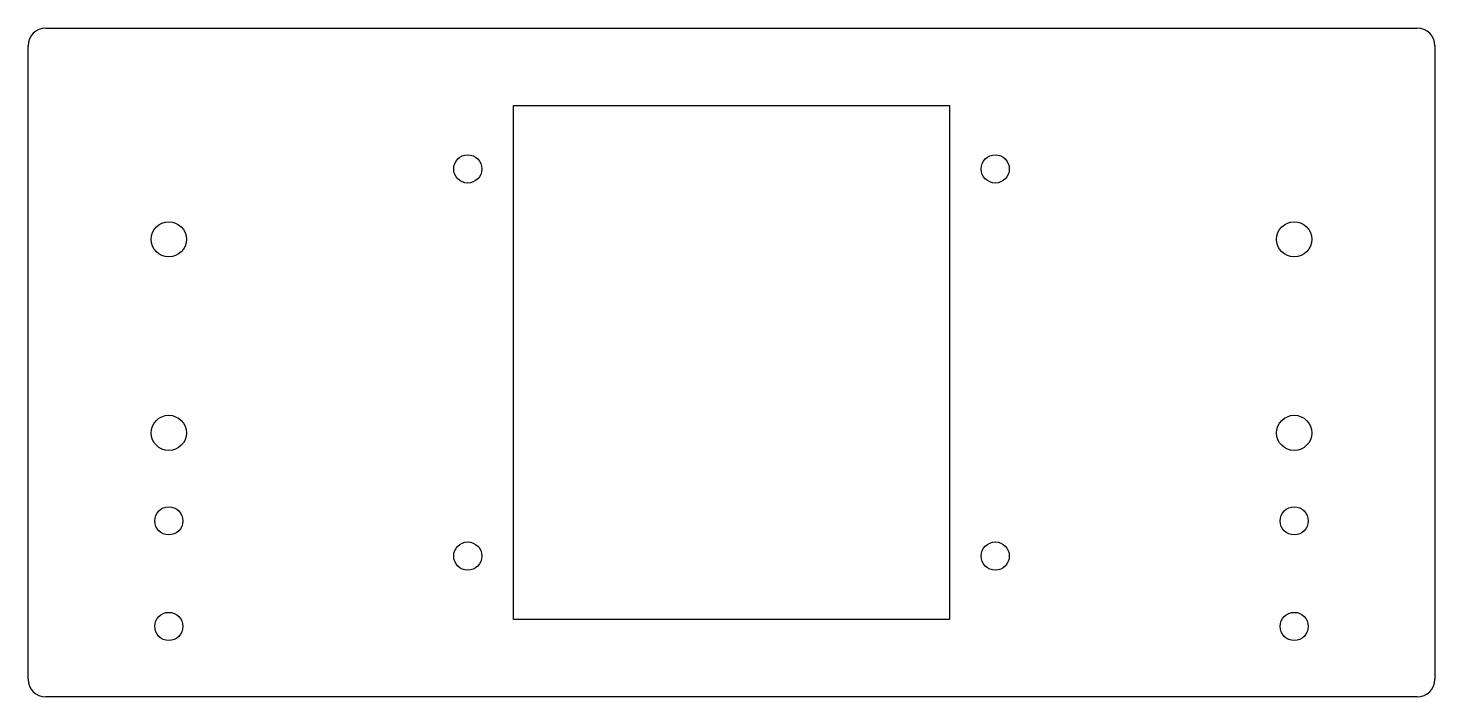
# Model space of a CAD drawing. Extents: x -100 to 100, y 0 to 95.
import ezdxf

# ---------------------------------------------------------------- set-up
doc = ezdxf.new("R2010")
doc.units = 0
doc.layers.add('Extrude', color=7, linetype='CONTINUOUS')

msp = doc.modelspace()

# ---------------------------------------------------------------- linework, layer by layer
at = {"layer": 'Extrude'}
for p, q in [((-97.5, 95), (-97.5, 95, 10)), ((-97.5, 95), (97.5, 95)), ((-97.5, 95, 10), (97.5, 95, 10)), ((-97.5, 95), (-97.5, 95, 10)), ((-97.5, 95), (97.5, 95)), ((-97.5, 95, 10), (97.5, 95, 10)), ((97.5, 95), (97.5, 95, 10)), ((97.5, 95), (97.5, 95, 10)), ((-100, 92.5), (-100, 92.5, 10)), ((-100, 2.5), (-100, 92.5)), ((-100, 2.5, 10), (-100, 92.5, 10)), ((-100, 92.5), (-100, 92.5, 10)), ((-100, 2.5), (-100, 92.5)), ((-100, 2.5, 10), (-100, 92.5, 10)), ((100, 92.5), (100, 92.5, 10)), ((100, 92.5), (100, 92.5, 10)), ((100, 92.5), (100, 2.5)), ((100, 92.5, 10), (100, 2.5, 10)), ((100, 92.5), (100, 2.5)), ((100, 92.5, 10), (100, 2.5, 10)), ((-31, 84), (-31, 84, 10)), ((-31, 84), (31, 84)), ((-31, 84, 10), (31, 84, 10)), ((-31, 84), (-31, 84, 10)), ((-31, 11), (-31, 84)), ((-31, 11, 10), (-31, 84, 10)), ((-31, 84), (31, 84)), ((-31, 11), (-31, 84)), ((-31, 84, 10), (31, 84, 10)), ((-31, 11, 10), (-31, 84, 10)), ((31, 84), (31, 84, 10)), ((31, 84), (31, 84, 10)), ((31, 84), (31, 11)), ((31, 84, 10), (31, 11, 10)), ((31, 84), (31, 11)), ((31, 84, 10), (31, 11, 10)), ((-35.5, 75), (-35.5, 75, 10)), ((-35.5, 75), (-35.5, 75, 10)), ((39.5, 75), (39.5, 75, 10)), ((39.5, 75), (39.5, 75, 10)), ((-77.5, 65), (-77.5, 65, 10)), ((-77.5, 65), (-77.5, 65, 10)), ((82.5, 65), (82.5, 65, 10)), ((82.5, 65), (82.5, 65, 10)), ((-77.5, 37.5), (-77.5, 37.5, 10)), ((-77.5, 37.5), (-77.5, 37.5, 10)), ((82.5, 37.5), (82.5, 37.5, 10)), ((82.5, 37.5), (82.5, 37.5, 10)), ((-78, 25), (-78, 25, 10)), ((-78, 25), (-78, 25, 10)), ((82, 25), (82, 25, 10)), ((82, 25), (82, 25, 10)), ((-35.5, 20), (-35.5, 20, 10)), ((-35.5, 20), (-35.5, 20, 10)), ((39.5, 20), (39.5, 20, 10)), ((39.5, 20), (39.5, 20, 10)), ((-78, 10), (-78, 10, 10)), ((-78, 10), (-78, 10, 10)), ((-31, 11), (-31, 11, 10)), ((31, 11), (-31, 11)), ((31, 11, 10), (-31, 11, 10)), ((-31, 11), (-31, 11, 10)), ((31, 11), (-31, 11)), ((31, 11, 10), (-31, 11, 10)), ((31, 11), (31, 11, 10)), ((31, 11), (31, 11, 10)), ((82, 10), (82, 10, 10)), ((82, 10), (82, 10, 10)), ((-100, 2.5), (-100, 2.5, 10)), ((-100, 2.5), (-100, 2.5, 10)), ((100, 2.5), (100, 2.5, 10)), ((100, 2.5), (100, 2.5, 10)), ((-97.5, 0), (-97.5, 0, 10)), ((97.5, 0), (-97.5, 0)), ((97.5, 0, 10), (-97.5, 0, 10)), ((-97.5, 0), (-97.5, 0, 10)), ((97.5, 0), (-97.5, 0)), ((97.5, 0, 10), (-97.5, 0, 10)), ((97.5, 0), (97.5, 0, 10)), ((97.5, 0), (97.5, 0, 10))]:
    msp.add_line(p, q, dxfattribs=at)
for centre, radius in [((-37.5, 75), 2), ((-37.5, 75), 2), ((-37.5, 75), 2), ((-37.5, 75), 2), ((37.5, 75), 2), ((37.5, 75), 2), ((37.5, 75), 2), ((37.5, 75), 2), ((-80, 65), 2.5), ((-80, 65), 2.5), ((-80, 65), 2.5), ((-80, 65), 2.5), ((80, 65), 2.5), ((80, 65), 2.5), ((80, 65), 2.5), ((80, 65), 2.5), ((-80, 37.5), 2.5), ((-80, 37.5), 2.5), ((-80, 37.5), 2.5), ((-80, 37.5), 2.5), ((80, 37.5), 2.5), ((80, 37.5), 2.5), ((80, 37.5), 2.5), ((80, 37.5), 2.5), ((-80, 25), 2), ((-80, 25), 2), ((-80, 25), 2), ((-80, 25), 2), ((80, 25), 2), ((80, 25), 2), ((80, 25), 2), ((80, 25), 2), ((-37.5, 20), 2), ((-37.5, 20), 2), ((-37.5, 20), 2), ((-37.5, 20), 2), ((37.5, 20), 2), ((37.5, 20), 2), ((37.5, 20), 2), ((37.5, 20), 2), ((-80, 10), 2), ((-80, 10), 2), ((-80, 10), 2), ((-80, 10), 2), ((80, 10), 2), ((80, 10), 2), ((80, 10), 2), ((80, 10), 2)]:
    msp.add_circle(centre, radius, dxfattribs=at)
for centre, start, end in [((-97.5, 92.5), 90, 180), ((-97.5, 92.5, 10), 90, 180), ((-97.5, 92.5), 90, 180), ((-97.5, 92.5, 10), 90, 180), ((97.5, 92.5), 0, 90), ((97.5, 92.5, 10), 0, 90), ((97.5, 92.5), 0, 90), ((97.5, 92.5, 10), 0, 90), ((-97.5, 2.5), 180, -90), ((-97.5, 2.5, 10), 180, -90), ((-97.5, 2.5), 180, -90), ((-97.5, 2.5, 10), 180, -90), ((97.5, 2.5), -90, 0), ((97.5, 2.5, 10), -90, 0), ((97.5, 2.5), -90, 0), ((97.5, 2.5, 10), -90, 0)]:
    msp.add_arc(centre, 2.5, start, end, dxfattribs=at)

doc.saveas('drawing.dxf')
